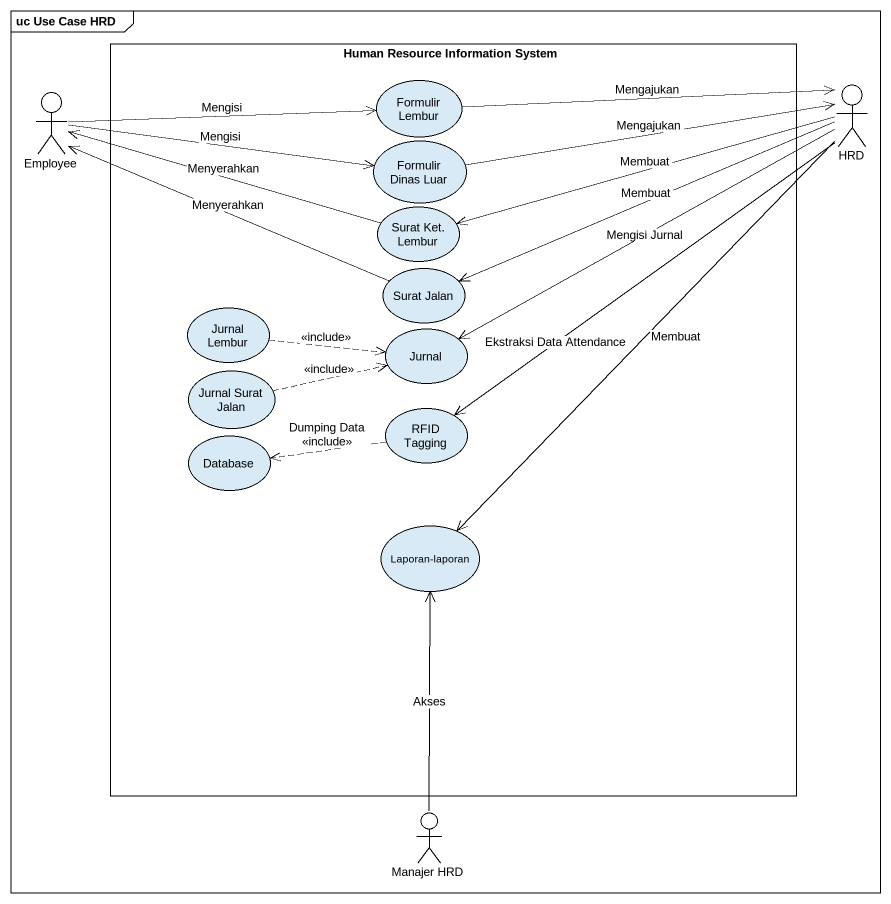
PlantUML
@startuml
mainframe uc Use Case HRD
rectangle "Human Resource Information System" as Human_Resource_Information {
  usecase "Formulir Lembur" as Formulir_Lembur
  usecase "Formulir Dinas Luar" as Formulir_Dinas_Luar
  usecase "Surat Ket. Lembur" as Surat_Ket_Lembur
  usecase "Surat Jalan" as Surat_Jalan
  usecase "Jurnal Lembur" as Jurnal_Lembur
  usecase Jurnal
  usecase "Jurnal Surat Jalan" as Jurnal_Surat_Jalan
  usecase "Database" as Database_
  usecase "RFID Tagging" as RFID_Tagging
  usecase "Laporan-laporan" as Laporan_laporan
}
actor HRD
actor Employee
actor "Manajer HRD" as Manajer_HRD
Formulir_Lembur -right-> HRD : Mengajukan
HRD -left-> Surat_Ket_Lembur : Membuat
HRD -left-> Surat_Jalan : Membuat
HRD -left-> Jurnal : Mengisi Jurnal
HRD --> RFID_Tagging : Ekstraksi Data Attendance
HRD --> Laporan_laporan : Membuat
Employee -right-> Formulir_Lembur : Mengisi
Employee -right-> Formulir_Dinas_Luar : Mengisi
Formulir_Dinas_Luar -right-> HRD : Mengajukan
Surat_Ket_Lembur -left-> Employee : Menyerahkan
Surat_Jalan -left-> Employee : Menyerahkan
Jurnal_Lembur .right.> Jurnal : <<include>>
Jurnal_Surat_Jalan .right.> Jurnal : <<include>>
RFID_Tagging .left.> Database_ : Dumping Data\n<<include>>
Manajer_HRD -up-> Laporan_laporan : Akses
@enduml
